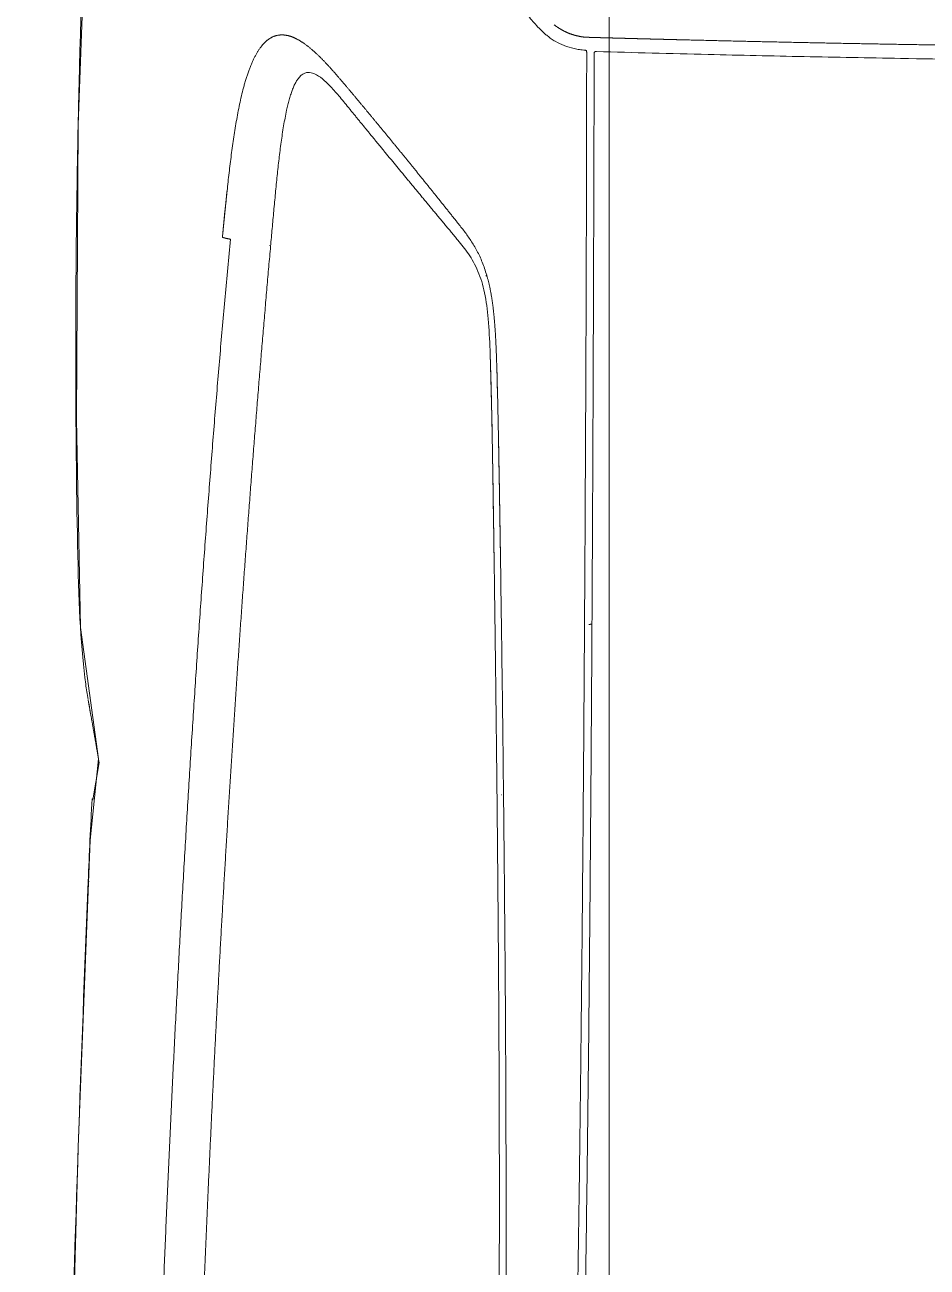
# Model space of a CAD drawing. Header units: metres. Extents: x -13316 to 152404, y -3899 to 30226.
# Drawn here: x 114074.2 to 114130.3, y 2847.1 to 2924.3 of the extents above; entities that cross this region are included whole.
import ezdxf
from ezdxf.xclip import XClip

# ---------------------------------------------------------------- set-up
doc = ezdxf.new("R2010")
doc.units = ezdxf.units.M
doc.header["$LTSCALE"] = 100
doc.header["$MEASUREMENT"] = 0
doc.header["$XCLIPFRAME"] = 0
doc.layers.get('0').update_dxf_attribs({"color": 9, "lineweight": 9})
for name, color, linetype, lineweight in [('04', 9, 'Continuous', 9), ('06B', 9, 'Continuous', 9), ('06D', 9, 'Continuous', 9), ('40M', 9, 'Continuous', 9)]:
    doc.layers.add(name, color=color, linetype=linetype, lineweight=lineweight)

# ---------------------------------------------------------------- blocks, each defined once
blk = doc.blocks.new('p-araba-polo')
for p, q in [((3.23229, -0.56933), (3.23229, -0.56934)), ((3.2268, -0.69294), (3.22674, -0.69224)), ((2.88231, -0.80267), (2.90539, -0.7989))]:
    blk.add_line(p, q)
at = {"flags": 128}
blk.add_lwpolyline([(2.93686, -0.80435), (2.94131, -0.80514), (2.94433, -0.80568)], dxfattribs=at)
for points, knots in [([(3.34061, 0), (3.34062, -0.0157), (3.34066, -0.04709), (3.34085, -0.09418), (3.3414, -0.17876), (3.34253, -0.26766), (3.3443, -0.36064), (3.34545, -0.41209), (3.34652, -0.4551), (3.34714, -0.4781), (3.34746, -0.4896)], [0, 0, 0, 0, 0.095818, 0.191637, 0.287456, 0.612278, 0.734598, 0.85691, 0.928456, 1, 1, 1, 1]), ([(3.3562, -0.49117), (3.35619, -0.49058), (3.35615, -0.48939), (3.35611, -0.48778), (3.35608, -0.48639), (3.35605, -0.48539), (3.35603, -0.4845), (3.35601, -0.48399), (3.35601, -0.48373)], [0, 0, 0, 0, 0.252172, 0.502148, 0.651132, 0.794911, 0.894758, 1, 1, 1, 1]), ([(2.99142, -0.49246), (2.96811, -0.49261), (2.9215, -0.49289), (2.85153, -0.49341), (2.78153, -0.49401), (2.7115, -0.49473), (2.64143, -0.49558), (2.57133, -0.49658), (2.50122, -0.49779), (2.43108, -0.49924), (2.36095, -0.501), (2.29084, -0.50309), (2.24413, -0.50486), (2.22078, -0.50574)], [0, 0, 0, 0, 0.090909, 0.181819, 0.272729, 0.363638, 0.454547, 0.545456, 0.636366, 0.727274, 0.818182, 0.909092, 1, 1, 1, 1]), ([(3.34746, -0.4896), (3.34747, -0.49003), (3.34751, -0.49081), (3.34675, -0.49101), (3.34641, -0.4911)], [0, 0, 0, 0, 0.548693, 1, 1, 1, 1]), ([(2.35544, -0.50602), (2.37034, -0.50562), (2.40013, -0.50481), (2.44482, -0.50378), (2.48952, -0.50284), (2.53421, -0.50202), (2.5789, -0.50128), (2.62357, -0.50061), (2.66824, -0.50002), (2.71289, -0.49948), (2.75753, -0.49899), (2.80216, -0.49855), (2.84677, -0.49815), (2.89137, -0.49779), (2.93595, -0.49746), (2.98052, -0.49716), (3.02506, -0.49689), (3.0696, -0.49665), (3.09927, -0.4965), (3.11411, -0.49643)], [0, 0, 0, 0, 0.058823, 0.117647, 0.17647, 0.235294, 0.294117, 0.352941, 0.411764, 0.470588, 0.529411, 0.588235, 0.647058, 0.705882, 0.764706, 0.823529, 0.882353, 0.941176, 1, 1, 1, 1]), ([(3.11411, -0.49643), (3.13354, -0.49634), (3.17241, -0.49617), (3.23066, -0.49597), (3.27911, -0.49584), (3.31786, -0.49578), (3.33721, -0.49576), (3.34692, -0.49576)], [0, 0, 0, 0, 0.250049, 0.500074, 0.750085, 0.874591, 1, 1, 1, 1]), ([(3.28651, -0.49583), (3.28651, -0.49583), (3.28651, -0.49583), (3.28651, -0.49583), (3.28651, -0.49583), (3.28651, -0.49583), (3.28651, -0.49583)], [0, 0, 0, 0, 1, 1, 1, 1, 1, 1, 1]), ([(3.28653, -0.49583), (3.28653, -0.49583), (3.28653, -0.49583), (3.28653, -0.49583), (3.28653, -0.49583), (3.28653, -0.49583), (3.28653, -0.49583)], [0, 0, 0, 0, 1, 1, 1, 1, 1, 1, 1]), ([(3.30383, -0.4958), (3.30383, -0.4958), (3.30383, -0.4958), (3.30383, -0.4958), (3.30383, -0.4958), (3.30383, -0.4958), (3.30383, -0.4958)], [0, 0, 0, 0, 1, 1, 1, 1, 1, 1, 1]), ([(3.30383, -0.4958), (3.30383, -0.4958), (3.30383, -0.4958), (3.30383, -0.4958), (3.30383, -0.4958), (3.30383, -0.4958), (3.30383, -0.4958)], [0, 0, 0, 0, 1, 1, 1, 1, 1, 1, 1]), ([(3.34692, -0.49576), (3.347, -0.49576), (3.34716, -0.49576), (3.34749, -0.49578), (3.34788, -0.4959), (3.34825, -0.49623), (3.34831, -0.49655), (3.34834, -0.4967)], [0, 0, 0, 0, 0.126989, 0.253376, 0.501595, 0.750756, 1, 1, 1, 1]), ([(3.34834, -0.4967), (3.34845, -0.49788), (3.34866, -0.50021), (3.34946, -0.50468), (3.35101, -0.5099), (3.35327, -0.51447), (3.35542, -0.51783), (3.35661, -0.51938), (3.35723, -0.52018)], [0, 0, 0, 0, 0.125989, 0.249779, 0.499456, 0.749332, 0.870647, 1, 1, 1, 1]), ([(3.35723, -0.52018), (3.35771, -0.52077), (3.3587, -0.52197), (3.36078, -0.52424), (3.36354, -0.52693), (3.36698, -0.52992), (3.37053, -0.53274), (3.37415, -0.53541), (3.37904, -0.53884), (3.38278, -0.54125), (3.38527, -0.54286)], [0, 0, 0, 0, 0.060335, 0.124578, 0.249278, 0.374233, 0.499321, 0.624409, 0.749543, 1, 1, 1, 1]), ([(2.59176, -0.54588), (2.58343, -0.5459), (2.56677, -0.54594), (2.5501, -0.54602), (2.54177, -0.54606)], [0, 0, 0, 0, 0.499895, 1, 1, 1, 1]), ([(3.03488, -0.54938), (3.01646, -0.54911), (2.97963, -0.54858), (2.92432, -0.54788), (2.86898, -0.54726), (2.80746, -0.54667), (2.73973, -0.54618), (2.66578, -0.54585), (2.61644, -0.54587), (2.59176, -0.54588)], [0, 0, 0, 0, 0.125016, 0.250021, 0.375012, 0.500001, 0.666615, 0.833283, 1, 1, 1, 1]), ([(3.03371, -0.55333), (3.04419, -0.55348), (3.0654, -0.55379), (3.09768, -0.55431), (3.12994, -0.55487), (3.1514, -0.55553), (3.16183, -0.55586)], [0, 0, 0, 0, 0.244881, 0.495799, 0.755099, 1, 1, 1, 1]), ([(3.13974, -0.55131), (3.13102, -0.5511), (3.11357, -0.55068), (3.08735, -0.55021), (3.06112, -0.54978), (3.04363, -0.54951), (3.03488, -0.54938)], [0, 0, 0, 0, 0.249999, 0.499999, 0.75, 1, 1, 1, 1]), ([(3.16366, -0.55208), (3.16167, -0.55199), (3.1577, -0.55183), (3.15172, -0.55164), (3.14673, -0.55149), (3.14333, -0.5514), (3.1417, -0.55136), (3.14088, -0.55134), (3.14028, -0.55132), (3.13992, -0.55131), (3.13974, -0.55131)], [0, 0, 0, 0, 0.249862, 0.499819, 0.749912, 0.875014, 0.92503, 0.955027, 0.977518, 1, 1, 1, 1]), ([(3.16183, -0.55586), (3.16832, -0.55613), (3.1805, -0.55663), (3.19748, -0.55877), (3.2114, -0.56308), (3.22201, -0.5691), (3.22751, -0.57362), (3.23026, -0.57587)], [0, 0, 0, 0, 0.229948, 0.430851, 0.618309, 0.809628, 1, 1, 1, 1]), ([(3.24104, -0.57601), (3.23927, -0.5746), (3.23575, -0.57179), (3.23008, -0.56771), (3.22377, -0.56393), (3.21667, -0.56054), (3.21124, -0.55879), (3.20853, -0.55791)], [0, 0, 0, 0, 0.202487, 0.403363, 0.602843, 0.801427, 1, 1, 1, 1]), ([(3.31352, -0.64457), (3.31599, -0.64657), (3.32093, -0.65057), (3.32516, -0.65453), (3.32728, -0.65652)], [0, 0, 0, 0, 0.500033, 1, 1, 1, 1]), ([(3.32728, -0.65652), (3.3288, -0.6581), (3.33185, -0.66127), (3.33334, -0.66451), (3.33408, -0.66614)], [0, 0, 0, 0, 0.500141, 1, 1, 1, 1]), ([(3.33408, -0.66614), (3.33424, -0.66677), (3.33456, -0.66803), (3.33445, -0.66993), (3.33376, -0.67182), (3.33243, -0.67369), (3.3309, -0.67487), (3.33014, -0.67546)], [0, 0, 0, 0, 0.200067, 0.400113, 0.600121, 0.800083, 1, 1, 1, 1]), ([(3.33014, -0.67546), (3.32952, -0.67586), (3.32827, -0.67667), (3.32595, -0.67779), (3.32337, -0.67884), (3.32053, -0.67981), (3.31748, -0.68071), (3.31429, -0.68155), (3.31206, -0.68205), (3.31094, -0.6823)], [0, 0, 0, 0, 0.142893, 0.285782, 0.428638, 0.571491, 0.714341, 0.857166, 1, 1, 1, 1]), ([(3.31094, -0.6823), (3.30935, -0.68263), (3.30617, -0.6833), (3.30122, -0.68418), (3.29618, -0.68498), (3.29108, -0.68571), (3.28593, -0.68639), (3.28074, -0.68702), (3.27553, -0.68761), (3.27204, -0.68798), (3.27029, -0.68817)], [0, 0, 0, 0, 0.124983, 0.249975, 0.374973, 0.499975, 0.624979, 0.749985, 0.874992, 1, 1, 1, 1]), ([(3.27029, -0.68817), (3.26665, -0.68853), (3.25936, -0.68927), (3.24839, -0.69029), (3.23741, -0.69129), (3.23009, -0.69194), (3.22643, -0.69227)], [0, 0, 0, 0, 0.249999, 0.5, 0.749999, 1, 1, 1, 1]), ([(3.26083, -0.71931), (3.26458, -0.7189), (3.27207, -0.71808), (3.28326, -0.71671), (3.29438, -0.71518), (3.30534, -0.7134), (3.31608, -0.71135), (3.32284, -0.70963), (3.3262, -0.70878)], [0, 0, 0, 0, 0.1667, 0.333452, 0.500295, 0.667229, 0.833987, 1, 1, 1, 1]), ([(2.92929, -0.7407), (2.92929, -0.7407), (2.92929, -0.7407), (2.92929, -0.7407), (2.92929, -0.7407), (2.92929, -0.7407), (2.92929, -0.7407)], [0, 0, 0, 0, 1, 1, 1, 1, 1, 1, 1]), ([(2.95274, -0.73918), (2.95274, -0.73918), (2.95274, -0.73918), (2.95274, -0.73918), (2.95274, -0.73918), (2.95274, -0.73918), (2.95274, -0.73918)], [0, 0, 0, 0, 1, 1, 1, 1, 1, 1, 1]), ([(2.95274, -0.73918), (2.95274, -0.73918), (2.95274, -0.73918), (2.95274, -0.73918), (2.95274, -0.73918), (2.95274, -0.73918), (2.95274, -0.73918)], [0, 0, 0, 0, 1, 1, 1, 1, 1, 1, 1]), ([(2.88231, -0.80267), (2.8825, -0.80276), (2.88287, -0.80295), (2.88297, -0.80315), (2.88287, -0.80322), (2.88271, -0.80319), (2.88261, -0.80316)], [0, 0, 0, 0, 0.249685, 0.499599, 0.749749, 1, 1, 1, 1]), ([(2.94469, -0.80574), (2.94796, -0.80631), (2.97136, -0.80985), (3.00154, -0.81142), (3.03434, -0.81213)], [0, 0, 0, 0, 0.131477, 1, 1, 1, 1]), ([(3.46, -0.80613), (3.45664, -0.80633), (3.44993, -0.80673), (3.43619, -0.80747), (3.41286, -0.80859), (3.37959, -0.80987), (3.33903, -0.81109), (3.29835, -0.81202), (3.26029, -0.81268), (3.22604, -0.8131), (3.19302, -0.81337), (3.16556, -0.81345), (3.14867, -0.81342), (3.14351, -0.8134)], [0, 0, 0, 0, 0.03531, 0.070597, 0.141114, 0.269195, 0.390859, 0.518959, 0.640794, 0.737038, 0.833171, 0.948447, 1, 1, 1, 1])]:
    blk.add_open_spline(points, degree=3, knots=knots)
for points, degree in [([(3.35071, -0.22033), (3.35118, -0.25703), (3.35174, -0.29371), (3.35239, -0.33035), (3.35313, -0.36695), (3.35395, -0.40345), (3.35485, -0.43975)], 6), ([(3.35485, -0.43975), (3.35495, -0.44343), (3.35504, -0.4471), (3.35513, -0.45078), (3.35522, -0.45445), (3.35532, -0.45812), (3.35541, -0.46178)], 6), ([(3.35541, -0.46178), (3.35551, -0.46545), (3.35561, -0.46911), (3.3557, -0.47277), (3.3558, -0.47643), (3.3559, -0.48008), (3.35601, -0.48373)], 6), ([(3.35601, -0.48373), (3.35602, -0.48424), (3.35603, -0.48476), (3.35605, -0.48529), (3.35606, -0.48583), (3.35608, -0.48637), (3.35609, -0.4869), (3.3561, -0.48744)], 7), ([(2.99127, -0.49446), (2.99132, -0.49436), (2.99136, -0.4941), (2.9914, -0.49366), (2.99141, -0.49314), (2.99142, -0.49246)], 5), ([(2.99142, -0.49246), (2.99141, -0.49287), (2.99141, -0.49323), (2.99139, -0.49354), (2.99138, -0.49381), (2.99136, -0.49402)], 5), ([(2.99142, -0.49246), (3.04222, -0.49217), (3.09301, -0.49192), (3.14375, -0.49171), (3.1945, -0.49151), (3.24517, -0.49137), (3.29586, -0.4912), (3.34641, -0.4911)], 7), ([(3.34641, -0.4911), (3.34689, -0.4911), (3.34722, -0.4911), (3.34748, -0.49052), (3.34747, -0.49007), (3.34746, -0.4896)], 5), ([(3.3561, -0.48744), (3.35612, -0.48798), (3.35613, -0.48852), (3.35614, -0.48906), (3.35616, -0.4896), (3.35617, -0.49013), (3.35619, -0.49065), (3.3562, -0.49117)], 7), ([(3.3562, -0.49117), (3.35623, -0.49221), (3.35627, -0.49322), (3.3563, -0.4942), (3.35634, -0.49511), (3.35638, -0.49597), (3.35639, -0.49675), (3.35648, -0.49743)], 7), ([(3.34834, -0.4967), (3.34831, -0.49627), (3.34809, -0.49599), (3.34776, -0.49576), (3.34736, -0.49576), (3.34692, -0.49576)], 5), ([(3.35648, -0.49743), (3.35686, -0.50054), (3.35749, -0.50356), (3.3584, -0.5064), (3.35955, -0.50905), (3.36089, -0.5115), (3.36242, -0.51378), (3.36406, -0.51592)], 7), ([(3.03371, -0.55333), (2.9385, -0.55199), (2.84311, -0.55092), (2.74759, -0.55008), (2.65194, -0.54975), (2.55622, -0.55022)], 5), ([(2.88536, -0.54889), (2.88536, -0.54887), (2.88536, -0.54884), (2.88536, -0.54882), (2.88536, -0.5488), (2.88536, -0.54877), (2.88536, -0.54875)], 6), ([(2.88536, -0.54875), (2.88536, -0.54877), (2.88536, -0.5488), (2.88536, -0.54882), (2.88536, -0.54884), (2.88536, -0.54887), (2.88536, -0.54889)], 6), ([(3.16183, -0.55586), (3.1389, -0.55499), (3.11013, -0.55446), (3.0826, -0.55406), (3.05939, -0.5537), (3.03371, -0.55333)], 5), ([(3.03488, -0.54938), (3.05241, -0.54965), (3.06991, -0.54991), (3.08734, -0.55022), (3.10486, -0.55049), (3.12232, -0.55086), (3.13974, -0.55131)], 6), ([(3.13974, -0.55131), (3.1445, -0.55143), (3.14926, -0.55156), (3.15411, -0.5517), (3.15889, -0.55187), (3.16366, -0.55208)], 5), ([(3.16366, -0.55208), (3.17115, -0.55241), (3.17872, -0.55283), (3.18628, -0.55347), (3.19399, -0.55435), (3.20158, -0.55585), (3.20854, -0.55791)], 6), ([(3.20777, -0.55845), (3.20791, -0.55837), (3.20805, -0.55828), (3.20817, -0.55818), (3.2083, -0.55809), (3.20842, -0.55799), (3.20854, -0.55791)], 6), ([(3.23026, -0.57587), (3.2483, -0.59086), (3.26559, -0.60524), (3.28223, -0.619), (3.29828, -0.63216), (3.31352, -0.64457)], 5), ([(3.24104, -0.57601), (3.25529, -0.58736), (3.26891, -0.59826), (3.28203, -0.60892), (3.29487, -0.61936), (3.30732, -0.62966), (3.31946, -0.63978), (3.33117, -0.64976)], 7), ([(3.33117, -0.64976), (3.33711, -0.65482), (3.3427, -0.6599), (3.34784, -0.66502), (3.35222, -0.67028), (3.35508, -0.67566)], 5), ([(3.35508, -0.67566), (3.35688, -0.67903), (3.35805, -0.68246), (3.35847, -0.68594), (3.35771, -0.68948), (3.3555, -0.69288)], 5), ([(2.50986, -0.73627), (2.61246, -0.73261), (2.71501, -0.72811), (2.8175, -0.72275), (2.91989, -0.71652), (3.0222, -0.70939), (3.12438, -0.70132), (3.22643, -0.69227)], 7), ([(3.22674, -0.69224), (3.22676, -0.69247), (3.22678, -0.69271), (3.2268, -0.69294)], 3), ([(3.3555, -0.69288), (3.35299, -0.69677), (3.34865, -0.70052), (3.34206, -0.70382), (3.33447, -0.70651), (3.3262, -0.70878)], 5), ([(2.51152, -0.76147), (2.65575, -0.75626), (2.79987, -0.74952), (2.94373, -0.74073), (3.08764, -0.73083), (3.23082, -0.71726)], 5), ([(3.23082, -0.71726), (3.23109, -0.71865), (3.23136, -0.72003), (3.23144, -0.72049), (3.23153, -0.72076), (3.23177, -0.72149), (3.23202, -0.72222)], 6), ([(3.23202, -0.72222), (3.23177, -0.72149), (3.23153, -0.72076), (3.23144, -0.72049), (3.23136, -0.72003), (3.23109, -0.71865), (3.23082, -0.71726)], 6), ([(3.16083, -0.72356), (3.16083, -0.72356), (3.16083, -0.72356), (3.16083, -0.72356)], 3), ([(3.16083, -0.72356), (3.16083, -0.72356), (3.16083, -0.72356), (3.16083, -0.72356)], 3), ([(3.23249, -0.72218), (3.23239, -0.72219), (3.2323, -0.7222), (3.23221, -0.72221), (3.23211, -0.72221), (3.23202, -0.72222)], 5), ([(3.23202, -0.72222), (3.23218, -0.72221), (3.23233, -0.72219), (3.23249, -0.72218)], 3), ([(3.23249, -0.72218), (3.23849, -0.72158), (3.24449, -0.72098), (3.25049, -0.72039)], 3), ([(3.25049, -0.72039), (3.24689, -0.72075), (3.24329, -0.72111), (3.23968, -0.72147), (3.23609, -0.72183), (3.23249, -0.72218)], 5), ([(3.26083, -0.71931), (3.25876, -0.71953), (3.2567, -0.71975), (3.25463, -0.71996), (3.25256, -0.72018), (3.25049, -0.72039)], 5), ([(3.25049, -0.72039), (3.25393, -0.72003), (3.25738, -0.71967), (3.26083, -0.71931)], 3), ([(2.88231, -0.80267), (2.88267, -0.80282), (2.88291, -0.80297), (2.883, -0.80312), (2.88299, -0.80321), (2.8829, -0.80322), (2.88271, -0.80319)], 6), ([(2.943, -0.80545), (2.93504, -0.80403), (2.92729, -0.80264), (2.91976, -0.80131), (2.91247, -0.80006), (2.90539, -0.7989)], 5), ([(2.90539, -0.7989), (2.90623, -0.79904), (2.90705, -0.79917), (2.90779, -0.7993)], 3), ([(2.50165, -0.8169), (2.61166, -0.81392), (2.72165, -0.81015), (2.83161, -0.80563)], 3), ([(2.83161, -0.80563), (2.84869, -0.80493), (2.86578, -0.80422), (2.88285, -0.8032)], 3), ([(2.83161, -0.80563), (2.83161, -0.80563), (2.8316, -0.80558), (2.8316, -0.80545), (2.83161, -0.80525), (2.83161, -0.80504)], 5), ([(2.83161, -0.80504), (2.83161, -0.80525), (2.8316, -0.80544), (2.8316, -0.80557), (2.83161, -0.80563), (2.83161, -0.80563)], 5), ([(2.943, -0.80545), (2.94289, -0.80542), (2.94278, -0.8054), (2.94266, -0.80538)], 3), ([(2.94276, -0.8054), (2.94279, -0.80541), (2.94282, -0.80541), (2.94285, -0.80542), (2.94288, -0.80542), (2.94291, -0.80543), (2.94294, -0.80543), (2.94297, -0.80544), (2.943, -0.80545)], 8), ([(2.94329, -0.8055), (2.94323, -0.80549), (2.94318, -0.80548), (2.94312, -0.80547), (2.94306, -0.80546), (2.943, -0.80545)], 5), ([(2.943, -0.80545), (2.94307, -0.80546), (2.94314, -0.80547), (2.94321, -0.80548), (2.94327, -0.80549), (2.94334, -0.80551)], 5), ([(2.9434, -0.80551), (2.94326, -0.80549), (2.94313, -0.80547), (2.943, -0.80545)], 3), ([(3.03441, -0.81213), (3.07002, -0.81292), (3.10765, -0.81329), (3.14649, -0.81341)], 3)]:
    blk.add_open_spline(points, degree=degree)
at = {"layer": '40M'}
blk.add_lwpolyline([(2.34094, -0.8207), (2.66665, -0.81184), (2.85723, -0.80453), (2.90779, -0.7993), (2.9894, -0.81044), (3.11903, -0.81303), (3.30181, -0.81191), (3.45974, -0.8061), (3.56253, -0.7968), (3.63002, -0.78193), (3.68129, -0.75337), (3.70092, -0.75052), (3.74386, -0.73915), (3.77986, -0.71363), (3.81723, -0.64476, 0.152071), (3.81723, 0.64477, 0.097947)], format="xyb", dxfattribs=at)
blk = doc.blocks.new('pergolecatikati_krtrevizegorunus')
at = {"layer": '06B'}
blk.add_lwpolyline([(-30, 450), (-30, 380), (-800, 380), (-800, 450)], close=True, dxfattribs=at)
blk = doc.blocks.new('p-cati_vw')
at = {"layer": '04'}
ref = blk.add_blockref('p-araba-polo', (1015.754, -2639.815), dxfattribs=dict(at, xscale=-100, yscale=100, zscale=100, rotation=1.082915e-10))
XClip(ref).set_block_clipping_path([(-0.0924763951, -0.9835002962), (4.0650970395, 0.9845199444)])
at = {"layer": '06B', "rotation": 1.082915e-10}
blk.add_blockref('pergolecatikati_krtrevizegorunus', (890.512, -3137.997), dxfattribs=at)

msp = doc.modelspace()

# ---------------------------------------------------------------- block references
at = {"layer": '06D', "rotation": 269.9999999998917}
msp.add_blockref('p-cati_vw', (116798.492, 3603.682), dxfattribs=at)

doc.saveas('drawing.dxf')
